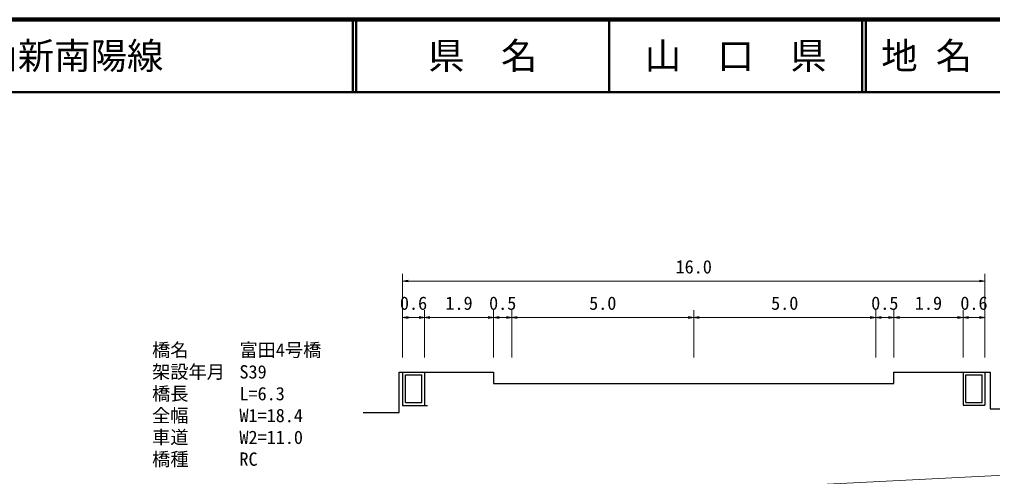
# Model space of a CAD drawing. Units: millimetres at full size, sheet at 1:1000, with parts at other scales. Extents: x 40000 to 680000, y 20000 to 380000.
# Drawn here: x 251966 to 385664, y 317165 to 380000 of the extents above; entities that cross this region are included whole.
import ezdxf
from ezdxf.enums import TextEntityAlignment as Align

# ---------------------------------------------------------------- set-up
doc = ezdxf.new("R2010")
doc.units = ezdxf.units.MM
doc.header["$LTSCALE"] = 1000
for name, color, linetype, lineweight in [('M-BGD', 7, 'Continuous', 25), ('M-STR-HTXT', 7, 'Continuous', 13), ('M-TTL', 2, 'Continuous', 140), ('M-TTL-LINE', 7, 'Continuous', 50)]:
    doc.layers.add(name, color=color, linetype=linetype, lineweight=lineweight)
doc.layers.add('M-TTL-TXT', color=7, linetype='Continuous')
doc.styles.add('ＭＳ ゴシック', font='')
doc.styles.get('ＭＳ ゴシック').set_extended_font_data('MS Gothic')

# ---------------------------------------------------------------- blocks, each defined once
blk = doc.blocks.new('open_arrow')
at = {"color": 0, "linetype": 'Continuous', "lineweight": -2}
blk.add_lwpolyline([(7.5, 1.25), (0, 0), (7.5, -1.25)], dxfattribs=at)

msp = doc.modelspace()

# ---------------------------------------------------------------- linework, layer by layer
at = {"layer": 'M-BGD'}
for p, q in [((304156, 325953), (304156, 331534)), ((304156, 331534), (317115, 331534)), ((304615, 331534), (304615, 326954)), ((304990, 327329), (304990, 331159)), ((304990, 331159), (307240, 331159)), ((307240, 327329), (307240, 331159)), ((307615, 331534), (307615, 326954)), ((317115, 331534), (317115, 329956)), ((372115, 329956), (372115, 331534)), ((372115, 331534), (385349, 331534)), ((381615, 331534), (381615, 326968)), ((381990, 331159), (384240, 331159)), ((381990, 327343), (381990, 331159)), ((384240, 327343), (384240, 331159)), ((384615, 331534), (384615, 326968)), ((385349, 331534), (385349, 326451)), ((317115, 329956), (372115, 329956)), ((304615, 326954), (308037, 326954)), ((304990, 327329), (307240, 327329)), ((381615, 326968), (384615, 326968)), ((381990, 327343), (384240, 327343)), ((385349, 326451), (392767, 326451)), ((299207, 325953), (304156, 325953))]:
    msp.add_line(p, q, dxfattribs=at)
at = {"layer": 'M-STR-HTXT'}
for p, q in [((304615, 333534), (304615, 345034)), ((384615, 333534), (384615, 345034)), ((304615, 344034), (384615, 344034)), ((304615, 333534), (304615, 340034)), ((307615, 333534), (307615, 340034)), ((307615, 333534), (307615, 340034)), ((317115, 333534), (317115, 340034)), ((317115, 333534), (317115, 340034)), ((319615, 333534), (319615, 340034)), ((319615, 333534), (319615, 340034)), ((344615, 333534), (344615, 340034)), ((344615, 333534), (344615, 340034)), ((369615, 333534), (369615, 340034)), ((369615, 333534), (369615, 340034)), ((372115, 333534), (372115, 340034)), ((372115, 333534), (372115, 340034)), ((381615, 333534), (381615, 340034)), ((381615, 333534), (381615, 340034)), ((384615, 333534), (384615, 340034)), ((304615, 339034), (307615, 339034)), ((307615, 339034), (317115, 339034)), ((317115, 339034), (319615, 339034)), ((319615, 339034), (344615, 339034)), ((344615, 339034), (369615, 339034)), ((369615, 339034), (372115, 339034)), ((372115, 339034), (381615, 339034)), ((381615, 339034), (384615, 339034))]:
    msp.add_line(p, q, dxfattribs=at)
msp.add_lwpolyline([(277892, 312282), (313570, 313854), (362049, 316093), (422484, 319137), (438565, 320264), (457133, 322265), (480838, 325503), (500633, 328994), (556838, 340689)], dxfattribs=at)
at = {"layer": 'M-TTL'}
msp.add_line((680000, 380000), (40000, 380000), dxfattribs=at)
at = {"layer": 'M-TTL-LINE'}
for p, q in [((297750, 380000), (297750, 370000)), ((298250, 380000), (298250, 370000)), ((333000, 380000), (333000, 370000)), ((367750, 380000), (367750, 370000)), ((368250, 380000), (368250, 370000)), ((40000, 370000), (680000, 370000))]:
    msp.add_line(p, q, dxfattribs=at)

# ---------------------------------------------------------------- block references
at = {"layer": 'M-STR-HTXT', "xscale": 100, "yscale": 100}
for p in [(304615, 344034), (304615, 339034), (307615, 339034), (317115, 339034), (319615, 339034), (344615, 339034), (369615, 339034), (372115, 339034), (381615, 339034)]:
    msp.add_blockref('open_arrow', p, dxfattribs=at)
at = {"layer": 'M-STR-HTXT', "xscale": 100, "yscale": 100, "rotation": 180}
for p in [(384615, 344034), (307615, 339034), (317115, 339034), (319615, 339034), (344615, 339034), (369615, 339034), (372115, 339034), (381615, 339034), (384615, 339034)]:
    msp.add_blockref('open_arrow', p, dxfattribs=at)

# ---------------------------------------------------------------- texts
at = {"layer": 'M-STR-HTXT', "style": 'ＭＳ ゴシック'}
for s, p in [('16.0', (342115, 344534)), ('0.6', (304240, 339534)), ('1.9', (310490, 339534)), ('0.5', (316490, 339534)), ('5.0', (330240, 339534)), ('5.0', (355240, 339534)), ('0.5', (368990, 339534)), ('1.9', (374990, 339534)), ('0.6', (381240, 339534)), ('橋名', (270189, 333093)), ('富田4号橋', (282189, 333093)), ('架設年月', (270189, 330093)), ('S39', (282189, 330093)), ('橋長', (270189, 327093)), ('L=6.3', (282189, 327093)), ('全幅', (270189, 324093)), ('W1=18.4', (282189, 324093)), ('車道', (270189, 321093)), ('W2=11.0', (282189, 321093)), ('橋種', (270189, 318093)), ('RC', (282189, 318093))]:
    msp.add_text(s, height=1833, dxfattribs=at).set_placement(p, align=Align.BOTTOM_LEFT)
at = {"layer": 'M-TTL-TXT', "style": 'ＭＳ ゴシック'}
for s, p in [('一般県道\u3000徳山新南陽線', (216734, 375000)), ('地 名', (370380, 375000))]:
    msp.add_text(s, height=3666, dxfattribs=at).set_placement(p, align=Align.MIDDLE_LEFT)
for s, p in [('県\u3000名', (315625, 375000)), ('山\u3000口\u3000県', (350375, 375000))]:
    msp.add_text(s, height=3666, dxfattribs=at).set_placement(p, align=Align.MIDDLE_CENTER)

doc.saveas('drawing.dxf')
